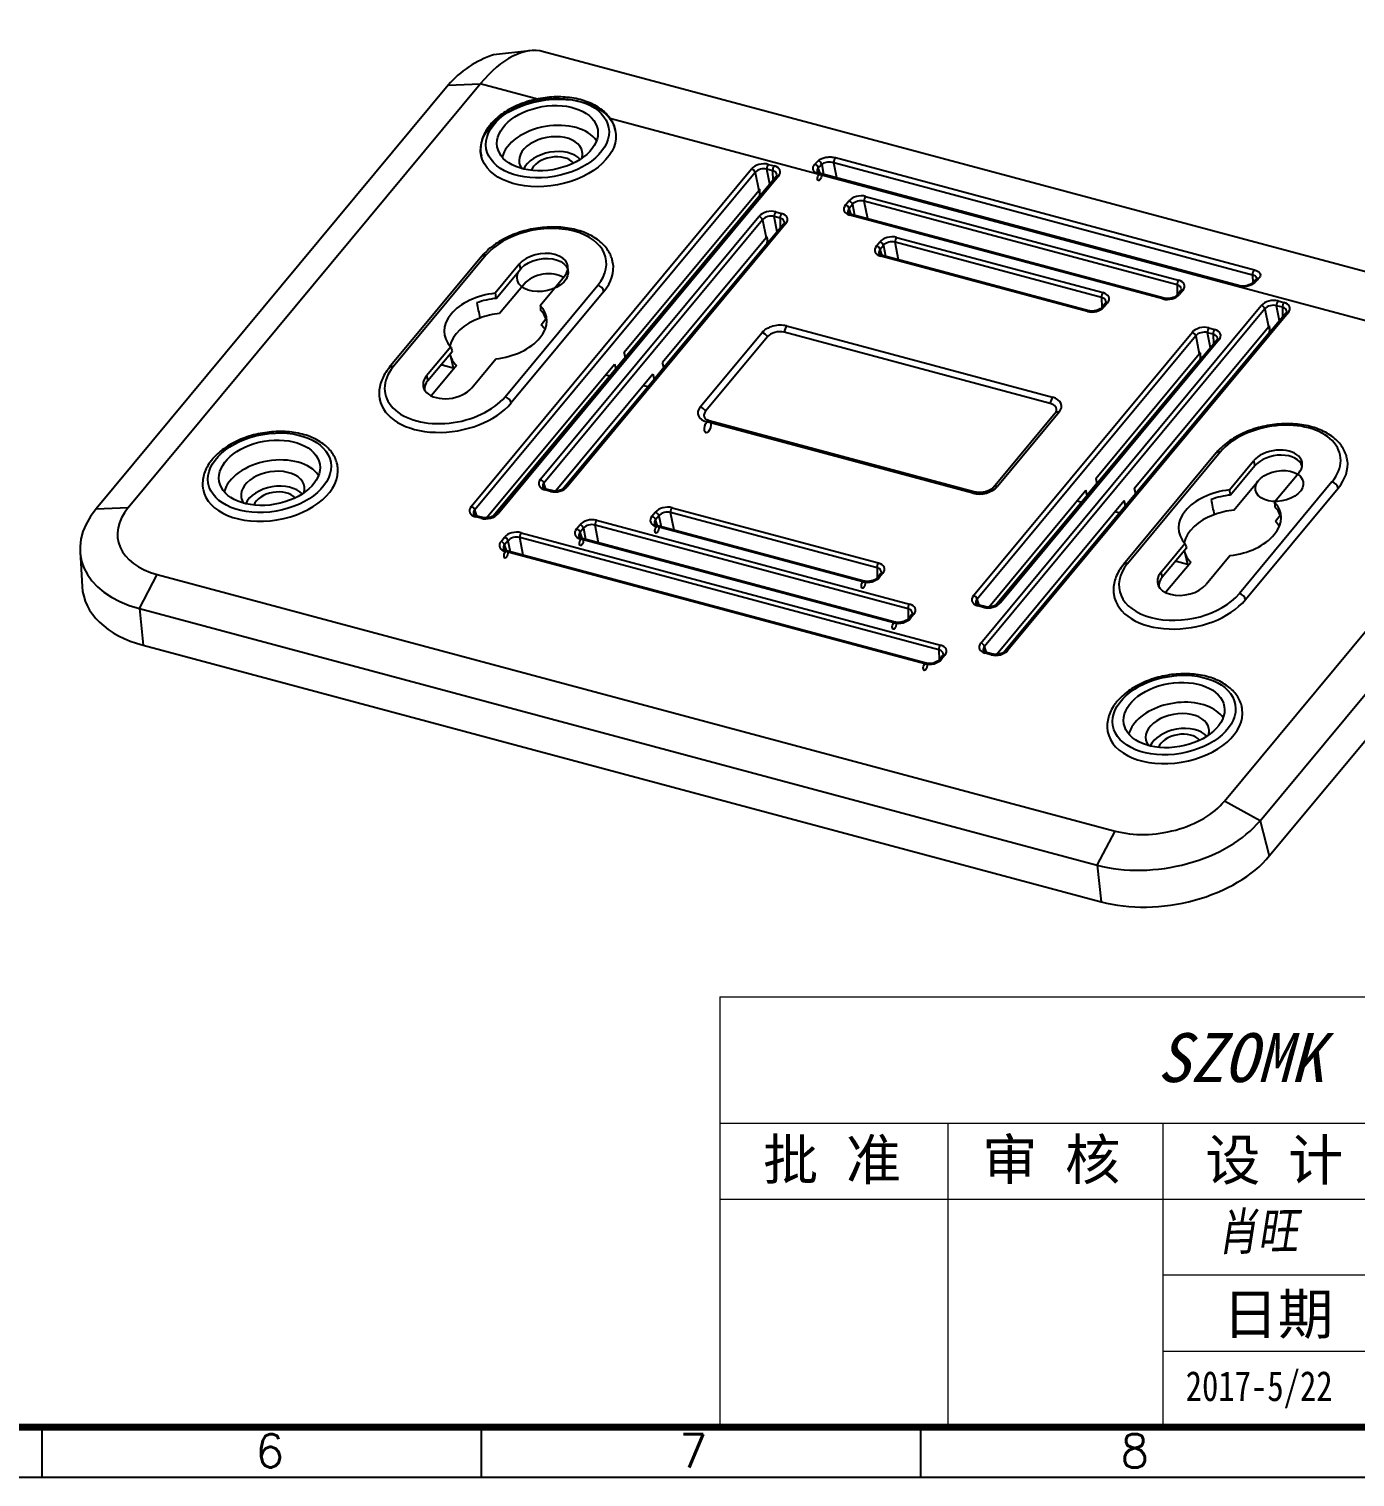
# Model space of a CAD drawing. Header units: millimetres. Extents: x 3683 to 5830, y 1279 to 1555.
# Drawn here: x 4285.3 to 4392.1, y 1278.6 to 1395.2 of the extents above; entities that cross this region are included whole.
import ezdxf

# ---------------------------------------------------------------- set-up
doc = ezdxf.new("R2010")
doc.units = ezdxf.units.MM
doc.header["$LTSCALE"] = 0.5
doc.layers.add('112', color=7, linetype='Continuous', true_color=0xffffff)
doc.layers.add('A1_KUANG', color=7, linetype='Continuous')
doc.layers.add('A4_KUANG', color=7, linetype='Continuous')
doc.layers.add('BORDER', color=4, linetype='Continuous', lineweight=20)
doc.styles.get("Standard").update_dxf_attribs({"font": 'txt', "bigfont": 'gbcbig.shx'})
doc.styles.add('仿宋', font='NSimSun.ttf')
doc.styles.add('黑体', font='SIMHEI.TTF', dxfattribs={"height": 2.5})

# ---------------------------------------------------------------- blocks, each defined once
blk = doc.blocks.new('A$C3291225B')
at = {"layer": 'A4_KUANG'}
for p, q in [((2.865, 2.865), (258, 2.865)), ((128.995, 0), (128.995, 2.865)), ((154.221, 0), (154.221, 2.865)), ((179.447, 0), (179.447, 2.865))]:
    blk.add_line(p, q, dxfattribs=at)
at = {"layer": 'A4_KUANG', "color": 8}
blk.add_lwpolyline([(258, 0), (258, 197.012), (0, 197.012), (0, 0)], close=True, dxfattribs=at)
at = {"layer": 'A4_KUANG', "const_width": 0.4}
blk.add_lwpolyline([(2.865, 2.865), (2.865, 194.147), (255.126, 194.147), (255.135, 2.865), (2.865, 2.865)], dxfattribs=at)
at = {"layer": 'A4_KUANG'}
for s, p in [('6', (141.256, 0.544)), ('7', (165.569, 0.544)), ('8', (190.914, 0.544))]:
    blk.add_text(s, height=1.91, dxfattribs=at).set_placement(p)

msp = doc.modelspace()

# ---------------------------------------------------------------- linework, layer by layer
at = {"lineweight": 0, "ltscale": 0.5}
for p, q in [((4340.969, 1317.266), (4340.969, 1282.593)), ((4359.325, 1307.068), (4359.325, 1282.593)), ((4376.662, 1307.068), (4376.662, 1282.593))]:
    msp.add_line(p, q, dxfattribs=at)
at = {"lineweight": 0}
for p, q in [((4340.969, 1317.266), (4463.349, 1317.266)), ((4340.969, 1307.068), (4463.349, 1307.068)), ((4340.969, 1300.949), (4463.349, 1300.949)), ((4394.508, 1294.831), (4376.662, 1294.831)), ((4376.662, 1288.712), (4463.349, 1288.712)), ((4463.349, 1282.593), (4340.969, 1282.593))]:
    msp.add_line(p, q, dxfattribs=at)
at = {"layer": '112', "color": 7}
for p, q in [((4325.667, 1393.473), (4322.745, 1393.144)), ((4415.052, 1369.745), (4326.75, 1393.398)), ((4319.085, 1390.706), (4290.721, 1356.561)), ((4293.307, 1356.667), (4321.671, 1390.813)), ((4319.085, 1390.706), (4321.671, 1390.813)), ((4326.272, 1389.58), (4321.671, 1390.813)), ((4399.142, 1370.061), (4332.098, 1388.02)), ((4350.289, 1384.865), (4384.024, 1375.829)), ((4320.93, 1356.76), (4343.519, 1383.954)), ((4343.812, 1383.675), (4321.222, 1356.482)), ((4343.812, 1383.675), (4344.094, 1382.226)), ((4344.992, 1382.721), (4344.756, 1383.933)), ((4345.221, 1383.808), (4344.756, 1383.933)), ((4344.869, 1384.322), (4345.334, 1384.197)), ((4345.221, 1383.808), (4345.235, 1383.013)), ((4349.052, 1383.603), (4348.9, 1384.049)), ((4382.845, 1374.546), (4349.072, 1383.593)), ((4349.175, 1384.323), (4349.33, 1383.523)), ((4383.88, 1375.409), (4350.146, 1384.445)), ((4350.38, 1383.242), (4350.146, 1384.445)), ((4345.501, 1383.333), (4322.912, 1356.14)), ((4345.692, 1383.372), (4323.103, 1356.178)), ((4382.728, 1374.487), (4348.955, 1383.533)), ((4333.272, 1369.199), (4344.094, 1382.226)), ((4344.175, 1381.806), (4333.367, 1368.795)), ((4344.022, 1382.14), (4344.197, 1382.093)), ((4351.092, 1381.054), (4351.362, 1381.379)), ((4377.799, 1374.607), (4352.599, 1381.358)), ((4352.875, 1379.938), (4352.599, 1381.358)), ((4352.711, 1381.747), (4377.911, 1374.996)), ((4326.504, 1358.929), (4344.117, 1380.132)), ((4345.591, 1378.899), (4345.355, 1380.111)), ((4345.82, 1379.986), (4345.355, 1380.111)), ((4345.467, 1380.5), (4345.932, 1380.375)), ((4351.654, 1381.1), (4351.384, 1380.775)), ((4351.548, 1380.294), (4351.384, 1380.775)), ((4376.65, 1373.478), (4351.45, 1380.228)), ((4376.767, 1373.538), (4351.567, 1380.288)), ((4351.654, 1381.1), (4351.825, 1380.219)), ((4344.41, 1379.853), (4326.797, 1358.65)), ((4346.099, 1379.511), (4328.486, 1358.308)), ((4346.291, 1379.55), (4328.677, 1358.347)), ((4344.41, 1379.853), (4344.692, 1378.404)), ((4345.82, 1379.986), (4345.833, 1379.191)), ((4344.692, 1378.404), (4336.359, 1368.372)), ((4336.462, 1367.979), (4344.774, 1377.984)), ((4353.587, 1377.749), (4353.857, 1378.074)), ((4354.149, 1377.795), (4353.879, 1377.47)), ((4354.149, 1377.795), (4354.321, 1376.914)), ((4371.721, 1373.599), (4355.094, 1378.053)), ((4355.37, 1376.633), (4355.094, 1378.053)), ((4355.206, 1378.442), (4371.834, 1373.988)), ((4321.805, 1376.932), (4314.341, 1367.947)), ((4322.124, 1376.996), (4314.66, 1368.011)), ((4354.043, 1376.99), (4353.879, 1377.47)), ((4370.572, 1372.47), (4353.945, 1376.923)), ((4370.689, 1372.529), (4354.062, 1376.983)), ((4324.803, 1376.279), (4322.859, 1373.939)), ((4322.95, 1373.53), (4324.907, 1375.885)), ((4324.803, 1376.279), (4324.907, 1375.885)), ((4383.88, 1375.409), (4383.891, 1374.791)), ((4325.217, 1374.704), (4323.223, 1372.304)), ((4323.661, 1365.599), (4331.126, 1374.585)), ((4326.503, 1372.963), (4328.447, 1375.303)), ((4377.799, 1374.607), (4377.812, 1373.812)), ((4331.62, 1374.087), (4324.156, 1365.101)), ((4371.721, 1373.599), (4371.734, 1372.803)), ((4372.001, 1373.124), (4371.731, 1372.799)), ((4372.192, 1373.163), (4371.922, 1372.838)), ((4378.079, 1374.132), (4377.809, 1373.808)), ((4378.27, 1374.171), (4378, 1373.846)), ((4385.934, 1373.322), (4386.399, 1373.198)), ((4361.994, 1345.761), (4384.584, 1372.954)), ((4384.876, 1372.675), (4362.287, 1345.482)), ((4386.566, 1372.334), (4363.976, 1345.14)), ((4386.757, 1372.372), (4364.168, 1345.178)), ((4384.876, 1372.675), (4385.158, 1371.226)), ((4386.057, 1371.721), (4385.821, 1372.933)), ((4386.286, 1372.808), (4385.821, 1372.933)), ((4386.286, 1372.808), (4386.299, 1372.013)), ((4326.566, 1371.408), (4326.96, 1371.882)), ((4339.389, 1364.776), (4344.365, 1370.767)), ((4367.585, 1365.06), (4346.152, 1370.801)), ((4346.341, 1371.305), (4367.773, 1365.564)), ((4361.396, 1349.582), (4379.009, 1370.786)), ((4374.337, 1358.199), (4385.158, 1371.226)), ((4374.44, 1357.805), (4385.24, 1370.806)), ((4380.483, 1369.553), (4380.247, 1370.764)), ((4380.712, 1370.64), (4380.247, 1370.764)), ((4380.359, 1371.154), (4380.824, 1371.029)), ((4385.087, 1371.14), (4385.26, 1371.094)), ((4319.283, 1369.633), (4317.339, 1367.293)), ((4344.798, 1370.431), (4339.821, 1364.441)), ((4379.302, 1370.507), (4361.689, 1349.304)), ((4380.991, 1370.165), (4363.378, 1348.962)), ((4381.183, 1370.203), (4363.569, 1349)), ((4379.302, 1370.507), (4379.584, 1369.058)), ((4380.712, 1370.64), (4380.725, 1369.844)), ((4317.442, 1366.899), (4319.399, 1369.254)), ((4319.236, 1368.981), (4319.511, 1367.846)), ((4320.982, 1366.317), (4322.926, 1368.657)), ((4333.367, 1368.795), (4332.588, 1367.857)), ((4333.367, 1368.795), (4333.272, 1369.199)), ((4371.251, 1359.026), (4379.584, 1369.058)), ((4371.345, 1358.622), (4379.666, 1368.638)), ((4317.339, 1367.293), (4317.442, 1366.899)), ((4319.747, 1368.119), (4317.753, 1365.719)), ((4318.567, 1368.254), (4318.589, 1368.174)), ((4318.589, 1368.174), (4319.49, 1367.932)), ((4322.176, 1355.841), (4332.476, 1368.24)), ((4332.588, 1367.857), (4322.744, 1356.007)), ((4335.562, 1367.414), (4327.75, 1358.009)), ((4331.756, 1367.374), (4332.108, 1367.28)), ((4332.476, 1368.24), (4332.588, 1367.857)), ((4335.562, 1367.414), (4335.666, 1367.02)), ((4335.666, 1367.02), (4336.462, 1367.979)), ((4336.462, 1367.979), (4336.359, 1368.372)), ((4328.319, 1358.176), (4335.666, 1367.02)), ((4334.817, 1366.516), (4335.169, 1366.422)), ((4381.608, 1333.014), (4409.973, 1367.16)), ((4384.482, 1331.445), (4412.847, 1365.591)), ((4367.979, 1364.292), (4363.003, 1358.301)), ((4368.298, 1364.356), (4363.322, 1358.366)), ((4361.346, 1357.827), (4339.913, 1363.568)), ((4361.541, 1357.926), (4340.109, 1363.667)), ((4385.229, 1328.605), (4413.594, 1362.751)), ((4380.959, 1361.087), (4373.495, 1352.101)), ((4373.813, 1352.165), (4381.278, 1361.151)), ((4382.013, 1358.093), (4383.957, 1360.433)), ((4383.957, 1360.433), (4384.06, 1360.04)), ((4384.06, 1360.04), (4382.104, 1357.685)), ((4387.6, 1359.457), (4385.656, 1357.117)), ((4326.96, 1358.169), (4326.797, 1358.65)), ((4327.328, 1357.979), (4326.863, 1358.103)), ((4327.445, 1358.038), (4326.98, 1358.163)), ((4362.642, 1348.663), (4370.454, 1358.067)), ((4370.567, 1357.684), (4370.454, 1358.067)), ((4371.345, 1358.622), (4370.567, 1357.684)), ((4371.251, 1359.026), (4371.345, 1358.622)), ((4374.337, 1358.199), (4374.44, 1357.805)), ((4382.376, 1356.458), (4384.371, 1358.859)), ((4390.279, 1358.74), (4382.815, 1349.754)), ((4383.31, 1349.256), (4390.774, 1358.241)), ((4363.211, 1348.829), (4370.567, 1357.684)), ((4363.24, 1344.841), (4373.541, 1357.241)), ((4363.809, 1345.007), (4373.644, 1356.847)), ((4370.087, 1357.107), (4369.735, 1357.201)), ((4373.644, 1356.847), (4373.541, 1357.241)), ((4373.644, 1356.847), (4374.44, 1357.805)), ((4290.721, 1356.561), (4293.307, 1356.667)), ((4321.386, 1356.001), (4321.222, 1356.482)), ((4321.753, 1355.81), (4321.288, 1355.935)), ((4321.87, 1355.87), (4321.405, 1355.994)), ((4331.037, 1355.654), (4356.237, 1348.904)), ((4335.495, 1355.97), (4335.765, 1356.295)), ((4336.057, 1356.016), (4335.787, 1355.691)), ((4335.951, 1355.21), (4335.787, 1355.691)), ((4336.057, 1356.016), (4336.229, 1355.135)), ((4353.629, 1351.82), (4337.002, 1356.274)), ((4337.278, 1354.853), (4337.002, 1356.274)), ((4337.115, 1356.663), (4353.742, 1352.209)), ((4373.147, 1356.248), (4372.795, 1356.343)), ((4386.114, 1356.037), (4385.72, 1355.563)), ((4324.959, 1354.646), (4358.732, 1345.599)), ((4329.417, 1354.961), (4329.687, 1355.286)), ((4329.979, 1355.008), (4329.709, 1354.683)), ((4329.873, 1354.202), (4329.709, 1354.683)), ((4329.979, 1355.008), (4330.151, 1354.126)), ((4356.124, 1348.515), (4330.924, 1355.265)), ((4331.2, 1353.845), (4330.924, 1355.265)), ((4352.48, 1350.69), (4335.853, 1355.144)), ((4352.598, 1350.75), (4335.97, 1355.204)), ((4323.339, 1353.953), (4323.609, 1354.278)), ((4323.901, 1353.999), (4323.631, 1353.674)), ((4323.795, 1353.194), (4323.631, 1353.674)), ((4323.901, 1353.999), (4324.073, 1353.118)), ((4358.619, 1345.21), (4324.846, 1354.257)), ((4325.123, 1352.837), (4324.846, 1354.257)), ((4354.975, 1347.386), (4329.775, 1354.136)), ((4355.093, 1347.445), (4329.892, 1354.195)), ((4376.492, 1351.448), (4378.436, 1353.788)), ((4378.552, 1353.409), (4376.596, 1351.054)), ((4289.43, 1353.122), (4289.594, 1350.315)), ((4357.47, 1344.081), (4323.697, 1353.127)), ((4357.588, 1344.14), (4323.815, 1353.187)), ((4376.906, 1349.873), (4378.901, 1352.274)), ((4377.743, 1352.329), (4377.721, 1352.408)), ((4378.644, 1352.087), (4377.743, 1352.329)), ((4378.39, 1353.136), (4378.665, 1352.001)), ((4382.08, 1352.812), (4380.136, 1350.472)), ((4294.204, 1348.536), (4295.645, 1351.281)), ((4295.645, 1351.281), (4372.801, 1330.613)), ((4353.629, 1351.82), (4353.642, 1351.024)), ((4353.909, 1351.345), (4353.639, 1351.02)), ((4354.1, 1351.383), (4353.83, 1351.058)), ((4376.492, 1351.448), (4376.596, 1351.054)), ((4361.852, 1348.823), (4361.689, 1349.304)), ((4362.22, 1348.632), (4361.755, 1348.757)), ((4362.337, 1348.692), (4361.872, 1348.817)), ((4294.204, 1348.536), (4294.523, 1345.579)), ((4294.204, 1348.536), (4371.361, 1327.868)), ((4356.124, 1348.515), (4356.138, 1347.719)), ((4356.404, 1348.04), (4356.134, 1347.715)), ((4356.595, 1348.079), (4356.325, 1347.754)), ((4294.523, 1345.579), (4371.68, 1324.911)), ((4358.619, 1345.21), (4358.633, 1344.415)), ((4362.451, 1345.001), (4362.287, 1345.482)), ((4358.899, 1344.735), (4358.629, 1344.41)), ((4359.09, 1344.774), (4358.82, 1344.449)), ((4362.818, 1344.81), (4362.353, 1344.935)), ((4362.935, 1344.87), (4362.47, 1344.995)), ((4384.482, 1331.445), (4381.608, 1333.014)), ((4384.482, 1331.445), (4385.229, 1328.605)), ((4371.361, 1327.868), (4372.801, 1330.613)), ((4371.361, 1327.868), (4371.68, 1324.911))]:
    msp.add_line(p, q, dxfattribs=at)
msp.add_arc((4325.221, 1385.459), 8.073, 107.85631, 139.46201, dxfattribs=at)
for centre, major_axis, ratio, start_param, end_param in [((4323.387, 1380.841), (-3.364, -12.557), 0.4607664, 3.1416164, 3.9274072), ((4327.147, 1386.05), (-5.42, -0.932), 0.6278337, 0.0313338, 6.3145191), ((4327.345, 1384.9), (3.942, 0.678), 0.6278337, 0.2704796, 2.8711293), ((4327.345, 1384.9), (2.541, 0.437), 0.6278337, 0, 3.4640069), ((4327.543, 1383.749), (2.464, 0.424), 0.6278337, 0.3890746, 2.7525343), ((4327.543, 1383.749), (-1.807, -0.311), 0.6278337, 3.4837398, 5.9410546), ((4327.345, 1384.9), (2.541, 0.437), 0.6278337, 5.9607873, 6.2831853), ((4350.298, 1384.604), (0.078, 0.29), 0.4607664, 0.5835392, 2.2693444), ((4344.376, 1383.719), (-0.986, -0.167), 0.6323973, 4.085328, 5.6485281), ((4343.559, 1383.724), (-0.231, 0.192), 0.6273111, 3.8619755, 5.3455054), ((4344.416, 1383.489), (-0.692, -0.107), 0.6766567, 4.095962, 5.6591621), ((4344.909, 1384.092), (-0.078, -0.29), 0.4607664, 3.9274072, 5.4109371), ((4345.374, 1383.967), (-0.078, -0.29), 0.4607664, 3.9274072, 5.4109371), ((4344.868, 1383.368), (-0.69, -0.169), 0.623653, 3.0460611, 4.0295089), ((4344.828, 1383.598), (-0.992, -0.173), 0.6232957, 2.5093015, 4.0725016), ((4350.749, 1373.511), (-2.448, -12.793), 0.5124267, 3.7662271, 3.8082005), ((4348.647, 1384.097), (0.216, -0.208), 0.6732633, 0.7681328, 2.251956), ((4348.994, 1383.303), (0.078, 0.29), 0.4607664, 1.344785606605114e-05, 6.283198755035652), ((4351.002, 1373.462), (-2.368, -12.504), 0.5135904, 3.7651954, 3.8071688), ((4348.922, 1384.372), (0.207, -0.217), 0.6950635, 0.7959961, 2.2801965), ((4345.732, 1383.142), (-0.231, 0.192), 0.6273111, 5.3455054, 6.283164), ((4344.693, 1382.061), (-0.69, -0.117), 0.6323973, 5.424622, 5.6485281), ((4341.502, 1398.458), (2.666, -16.658), 0.0244151, 0.0213645, 0.2452706), ((4344.775, 1381.642), (-0.69, -0.117), 0.6323973, 5.252013, 5.6485281), ((4352.218, 1381.144), (-0.986, -0.167), 0.6323973, 4.085328, 5.6485281), ((4351.401, 1381.149), (0.231, -0.192), 0.6273111, 0.7203829, 2.2039127), ((4352.258, 1380.913), (-0.692, -0.107), 0.6766567, 4.095962, 5.6591621), ((4352.751, 1381.517), (-0.078, -0.29), 0.4607664, 3.9274072, 5.4109371), ((4344.974, 1379.897), (-0.986, -0.167), 0.6323973, 4.085328, 5.6485281), ((4344.157, 1379.902), (-0.231, 0.192), 0.6273111, 3.8619755, 5.3455054), ((4345.014, 1379.667), (-0.692, -0.107), 0.6766567, 4.095962, 5.6591621), ((4345.507, 1380.27), (-0.078, -0.29), 0.4607664, 3.9274072, 5.4109371), ((4345.972, 1380.145), (-0.078, -0.29), 0.4607664, 3.9274072, 5.4109371), ((4345.426, 1379.776), (-0.992, -0.173), 0.6232957, 2.5093015, 4.0725016), ((4351.956, 1380.828), (-0.992, -0.173), 0.6232957, 5.6508942, 7.2140943), ((4351.131, 1380.824), (0.231, -0.192), 0.6273111, 0.7203829, 2.2039127), ((4351.996, 1380.598), (-0.706, -0.078), 0.612078, 5.6879723, 6.4329116), ((4351.49, 1379.998), (-0.078, -0.29), 0.4607664, 3.1415998, 3.9274072), ((4326.625, 1375.791), (-5.174, -0.89), 0.6278337, 2.508079, 5.6496716), ((4345.466, 1379.546), (-0.69, -0.169), 0.623653, 3.0460611, 4.0295089), ((4346.33, 1379.32), (-0.231, 0.192), 0.6273111, 5.3455054, 6.283164), ((4345.292, 1378.239), (-0.69, -0.117), 0.6323973, 5.424622, 5.6485281), ((4342.1, 1394.637), (2.666, -16.658), 0.0244151, 0.0213645, 0.2452706), ((4345.373, 1377.82), (-0.69, -0.117), 0.6323973, 5.252013, 5.6485281), ((4354.451, 1377.523), (-0.992, -0.173), 0.6232957, 5.6508942, 7.2140943), ((4353.626, 1377.519), (0.231, -0.192), 0.6273111, 0.7203829, 2.2039127), ((4354.713, 1377.839), (-0.986, -0.167), 0.6323973, 4.085328, 5.6485281), ((4353.896, 1377.844), (0.231, -0.192), 0.6273111, 0.7203829, 2.2039127), ((4354.753, 1377.609), (-0.692, -0.107), 0.6766567, 4.095962, 5.6591621), ((4355.246, 1378.212), (-0.078, -0.29), 0.4607664, 3.9274072, 5.4109371), ((4322.19, 1376.613), (-0.385, 0.319), 0.6273111, 5.3455054, 6.2831714), ((4326.691, 1375.407), (2.051, 0.353), 0.6278337, 0.0777132, 6.3608985), ((4326.625, 1375.791), (-2.094, -0.36), 0.6278337, 2.508079, 5.6496716), ((4354.491, 1377.293), (-0.706, -0.078), 0.612078, 5.6879723, 6.4329116), ((4353.985, 1376.693), (-0.078, -0.29), 0.4607664, 3.1415998, 3.9274072), ((4326.889, 1374.256), (-1.922, -0.331), 0.6278337, 3.7351656, 5.6496716), ((4326.691, 1375.407), (5.667, 0.975), 0.6278337, 5.6496716, 6.288053), ((4384.032, 1375.568), (0.078, 0.29), 0.4607664, 0.5835392, 2.2693444), ((4331.192, 1374.201), (-0.385, 0.319), 0.6273111, 3.774709, 5.3455054), ((4377.951, 1374.766), (-0.078, -0.29), 0.4607664, 3.9274072, 5.4109371), ((4377.445, 1374.167), (-0.69, -0.169), 0.623653, 3.0460611, 4.0295089), ((4377.405, 1374.397), (-0.992, -0.173), 0.6232957, 2.5093015, 4.0725016), ((4382.768, 1374.256), (0.078, 0.29), 0.4607664, 6.2767676, 7.0659101), ((4384.122, 1374.595), (0.219, -0.205), 0.67986, 2.2416948, 3.1514198), ((4384.325, 1364.517), (-4.169, -12.337), 0.4057086, 3.8295693, 3.8715426), ((4384.389, 1374.871), (0.212, -0.212), 0.7050257, 2.2640012, 3.1410707), ((4322.893, 1371.298), (-4.115, -0.708), 0.6278337, 4.612874, 6.6864693), ((4322.959, 1370.914), (-4.071, -0.7), 0.6278337, 4.6068445, 4.9997221), ((4371.873, 1373.758), (-0.078, -0.29), 0.4607664, 3.9274072, 5.4109371), ((4371.367, 1373.158), (-0.69, -0.169), 0.623653, 3.0460611, 4.0295089), ((4371.327, 1373.389), (-0.992, -0.173), 0.6232957, 2.5093015, 4.0725016), ((4372.231, 1372.932), (0.231, -0.192), 0.6273111, 2.2039127, 3.1415713), ((4377.143, 1374.081), (-0.986, -0.167), 0.6323973, 0.9437353, 2.5069354), ((4376.69, 1373.248), (-0.078, -0.29), 0.4607664, 3.1405074, 3.9274072), ((4378.039, 1373.616), (0.231, -0.192), 0.6273111, 2.2039127, 3.1236763), ((4378.309, 1373.941), (0.231, -0.192), 0.6273111, 2.2039127, 3.1415713), ((4385.441, 1372.719), (-0.986, -0.167), 0.6323973, 4.085328, 5.6485281), ((4385.973, 1373.092), (-0.078, -0.29), 0.4607664, 3.9274072, 5.4109371), ((4386.438, 1372.967), (-0.078, -0.29), 0.4607664, 3.9274072, 5.4109371), ((4385.893, 1372.598), (-0.992, -0.173), 0.6232957, 2.5093015, 4.0725016), ((4323.157, 1369.764), (3.942, 0.678), 0.6278337, 1.8578771, 2.9014714), ((4323.157, 1369.764), (3.942, 0.678), 0.6278337, 1.4465068, 1.8578771), ((4322.893, 1371.298), (-4.115, -0.708), 0.6278337, 1.4712813, 3.5448766), ((4322.959, 1370.914), (-4.071, -0.7), 0.6278337, 3.1580285, 3.5509061), ((4371.065, 1373.073), (-0.986, -0.167), 0.6323973, 0.9437353, 2.5069354), ((4370.612, 1372.239), (-0.078, -0.29), 0.4607664, 3.1405074, 3.9274072), ((4371.961, 1372.607), (0.231, -0.192), 0.6273111, 2.2039127, 3.1236763), ((4384.623, 1372.724), (-0.231, 0.192), 0.6273111, 3.8619755, 5.3455054), ((4385.48, 1372.489), (-0.692, -0.107), 0.6766567, 4.095962, 5.6591621), ((4385.932, 1372.368), (-0.69, -0.169), 0.623653, 3.0460611, 4.0295089), ((4386.796, 1372.142), (-0.231, 0.192), 0.6273111, 5.3455054, 6.283164), ((4323.157, 1369.764), (3.942, 0.678), 0.6278337, 0.2401202, 0.4280585), ((4345.615, 1370.432), (1.437, 0.247), 0.6278337, 0.9372826, 2.508079), ((4344.431, 1370.383), (0.385, -0.319), 0.6273111, 1.0446332, 2.2039127), ((4345.655, 1370.202), (-0.986, -0.17), 0.6278337, 4.0788753, 5.6496716), ((4346.407, 1370.922), (-0.129, -0.483), 0.4607664, 3.9274072, 5.0866867), ((4379.866, 1370.55), (-0.986, -0.167), 0.6323973, 4.085328, 5.6485281), ((4379.049, 1370.555), (-0.231, 0.192), 0.6273111, 3.8619755, 5.3455054), ((4379.906, 1370.32), (-0.692, -0.107), 0.6766567, 4.095962, 5.6591621), ((4380.399, 1370.923), (-0.078, -0.29), 0.4607664, 3.9274072, 5.4109371), ((4380.864, 1370.799), (-0.078, -0.29), 0.4607664, 3.9274072, 5.4109371), ((4380.318, 1370.429), (-0.992, -0.173), 0.6232957, 2.5093015, 4.0725016), ((4385.758, 1371.062), (-0.69, -0.117), 0.6323973, 5.424622, 5.6485281), ((4382.566, 1387.459), (2.666, -16.658), 0.0244151, 0.0213645, 0.2452706), ((4385.84, 1370.642), (-0.69, -0.117), 0.6323973, 5.252013, 5.6485281), ((4380.358, 1370.199), (-0.69, -0.169), 0.623653, 3.0460611, 4.0295089), ((4381.222, 1369.973), (-0.231, 0.192), 0.6273111, 5.3455054, 6.283164), ((4323.157, 1369.764), (3.942, 0.678), 0.6278337, 3.1582808, 3.5696511), ((4380.184, 1368.893), (-0.69, -0.117), 0.6323973, 5.424622, 5.6485281), ((4376.992, 1385.29), (2.666, -16.658), 0.0244151, 0.0213645, 0.2452706), ((4380.265, 1368.473), (-0.69, -0.117), 0.6323973, 5.252013, 5.6485281), ((4319.161, 1366.805), (-5.174, -0.89), 0.6278337, 5.6496716, 8.7912643), ((4314.726, 1367.627), (-0.385, 0.319), 0.6273111, 5.3455054, 6.2829769), ((4319.161, 1366.805), (-2.094, -0.36), 0.6278337, 5.6496716, 8.7912643), ((4319.227, 1366.421), (2.051, 0.353), 0.6278337, 2.508079, 3.0639445), ((4319.227, 1366.421), (5.667, 0.975), 0.6278337, 3.1464604, 5.6496716), ((4319.424, 1365.271), (-1.922, -0.331), 0.6278337, 5.6496716, 5.6863888), ((4323.727, 1365.216), (-0.385, 0.319), 0.6273111, 3.774709, 5.3455054), ((4367.839, 1365.181), (0.129, 0.483), 0.4607664, 0.7858146, 1.9450941), ((4367.087, 1364.461), (-0.986, -0.17), 0.6278337, 2.7879262, 4.0788753), ((4367.048, 1364.691), (1.437, 0.247), 0.6278337, 5.6496716, 7.2204679), ((4340.639, 1364.441), (1.437, 0.247), 0.6278337, 2.508079, 4.0788753), ((4339.455, 1364.393), (0.385, -0.319), 0.6273111, 1.0446332, 2.2039127), ((4340.679, 1364.211), (-0.986, -0.17), 0.6278337, 5.6496716, 6.6476177), ((4368.364, 1363.972), (0.385, -0.319), 0.6273111, 2.2039127, 3.1415883), ((4385.778, 1359.945), (5.174, 0.89), 0.6278337, 5.6496716, 8.7912643), ((4339.979, 1363.184), (0.129, 0.483), 0.4607664, 0.0000057, 6.283191), ((4385.778, 1359.945), (2.094, 0.36), 0.6278337, 5.6496716, 8.7912643), ((4304.953, 1357.943), (-3.942, -0.678), 0.6278337, 3.411974, 6.0128202), ((4381.344, 1360.768), (0.385, -0.319), 0.6273111, 2.2039127, 3.1415788), ((4385.844, 1359.562), (-2.051, -0.353), 0.6278337, 3.2193058, 5.6496716), ((4385.844, 1359.562), (-5.667, -0.975), 0.6278337, 2.508079, 3.1251565), ((4304.755, 1359.093), (-5.42, -0.932), 0.6278337, 0, 3.1234385), ((4304.953, 1357.943), (-2.541, -0.437), 0.6278337, 2.8190968, 6.2831853), ((4386.042, 1358.411), (1.922, 0.331), 0.6278337, 0.593573, 6.8767583), ((4304.755, 1359.093), (-5.42, -0.932), 0.6278337, 6.2687616, 6.2831853), ((4305.15, 1356.792), (-2.464, -0.424), 0.6278337, 3.5305694, 5.8942251), ((4305.15, 1356.792), (1.755, 0.302), 0.6278337, 0.3397909, 2.8018181), ((4327.369, 1358.703), (-0.992, -0.173), 0.6232957, 5.6508942, 7.2140943), ((4326.544, 1358.699), (-0.231, 0.192), 0.6273111, 3.8619755, 5.3455054), ((4327.408, 1358.473), (-0.706, -0.078), 0.612078, 5.6879723, 6.4329116), ((4326.902, 1357.873), (-0.078, -0.29), 0.4607664, 3.1415998, 3.9274072), ((4327.821, 1358.582), (-0.986, -0.167), 0.6323973, 0.9437353, 2.5069354), ((4327.367, 1357.749), (-0.078, -0.29), 0.4607664, 3.1405074, 3.9274072), ((4328.717, 1358.117), (-0.231, 0.192), 0.6273111, 5.3455054, 6.2667086), ((4362.071, 1358.7), (1.437, 0.247), 0.6278337, 4.0788753, 5.6496716), ((4361.412, 1357.443), (-0.129, -0.483), 0.4607664, 3.1408909, 3.9274072), ((4363.388, 1357.982), (0.385, -0.319), 0.6273111, 2.2039127, 3.1265918), ((4382.046, 1355.453), (4.115, 0.708), 0.6278337, 1.4712813, 3.5448766), ((4390.345, 1358.356), (0.385, -0.319), 0.6273111, 0.6331164, 2.2039127), ((4304.953, 1357.943), (-2.541, -0.437), 0.6278337, 0, 0.3225124), ((4321.794, 1356.534), (-0.992, -0.173), 0.6232957, 5.6508942, 7.2140943), ((4320.969, 1356.53), (-0.231, 0.192), 0.6273111, 3.8619755, 5.3455054), ((4336.622, 1356.06), (-0.986, -0.167), 0.6323973, 4.085328, 5.6485281), ((4382.112, 1355.069), (4.071, 0.7), 0.6278337, 1.4652518, 1.8581295), ((4382.046, 1355.453), (4.115, 0.708), 0.6278337, 4.612874, 6.6864693), ((4299.023, 1354.337), (-9.544, -1.642), 0.6278337, 5.6496716, 7.2204679), ((4298.879, 1355.174), (6.406, 1.102), 0.6278337, 2.508079, 4.0788753), ((4321.834, 1356.304), (-0.706, -0.078), 0.612078, 5.6879723, 6.4329116), ((4321.328, 1355.705), (-0.078, -0.29), 0.4607664, 3.1415998, 3.9274072), ((4322.246, 1356.413), (-0.986, -0.167), 0.6323973, 0.9437353, 2.5069354), ((4321.793, 1355.58), (-0.078, -0.29), 0.4607664, 3.1405074, 3.9274072), ((4323.143, 1355.948), (-0.231, 0.192), 0.6273111, 5.3455054, 6.2667086), ((4330.544, 1355.051), (-0.986, -0.167), 0.6323973, 4.085328, 5.6485281), ((4331.076, 1355.424), (0.078, 0.29), 0.4607664, 0.7858146, 2.2693444), ((4336.359, 1355.744), (-0.992, -0.173), 0.6232957, 5.6508942, 7.2140943), ((4335.534, 1355.74), (-0.231, 0.192), 0.6273111, 3.8619755, 5.3455054), ((4336.399, 1355.514), (-0.706, -0.078), 0.612078, 5.6879723, 6.4329116), ((4335.804, 1356.065), (-0.231, 0.192), 0.6273111, 3.8619755, 5.3455054), ((4336.661, 1355.829), (-0.692, -0.107), 0.6766567, 4.095962, 5.6591621), ((4337.154, 1356.433), (0.078, 0.29), 0.4607664, 0.7858146, 2.2693444), ((4382.31, 1353.918), (-3.942, -0.678), 0.6278337, 4.9994698, 6.0430641), ((4382.31, 1353.918), (-3.942, -0.678), 0.6278337, 4.5880995, 4.9994698), ((4382.112, 1355.069), (4.071, 0.7), 0.6278337, 0.0164358, 0.4093134), ((4324.466, 1354.043), (-0.986, -0.167), 0.6323973, 4.085328, 5.6485281), ((4324.998, 1354.416), (0.078, 0.29), 0.4607664, 0.7858146, 2.2693444), ((4330.281, 1354.735), (-0.992, -0.173), 0.6232957, 5.6508942, 7.2140943), ((4329.457, 1354.731), (-0.231, 0.192), 0.6273111, 3.8619755, 5.3455054), ((4330.321, 1354.505), (-0.706, -0.078), 0.612078, 5.6879723, 6.4329116), ((4329.726, 1355.056), (-0.231, 0.192), 0.6273111, 3.8619755, 5.3455054), ((4330.583, 1354.821), (-0.692, -0.107), 0.6766567, 4.095962, 5.6591621), ((4335.893, 1354.914), (0.078, 0.29), 0.4607664, 0.0000072, 6.2831925), ((4382.31, 1353.918), (-3.942, -0.678), 0.6278337, 3.3817129, 3.5696511), ((4324.203, 1353.727), (-0.992, -0.173), 0.6232957, 5.6508942, 7.2140943), ((4323.379, 1353.723), (-0.231, 0.192), 0.6273111, 3.8619755, 5.3455054), ((4324.243, 1353.497), (-0.706, -0.078), 0.612078, 5.6879723, 6.4329116), ((4323.649, 1354.048), (-0.231, 0.192), 0.6273111, 3.8619755, 5.3455054), ((4324.505, 1353.813), (-0.692, -0.107), 0.6766567, 4.095962, 5.6591621), ((4329.815, 1353.906), (0.078, 0.29), 0.4607664, 0.0000072, 6.2831925), ((4323.737, 1352.897), (0.078, 0.29), 0.4607664, 0.0000072, 6.2831925), ((4353.781, 1351.979), (0.078, 0.29), 0.4607664, 0.7858146, 2.2693444), ((4353.236, 1351.609), (-0.992, -0.173), 0.6232957, 2.5093015, 4.0725016), ((4378.314, 1350.96), (5.174, 0.89), 0.6278337, 2.508079, 5.6496716), ((4373.879, 1351.782), (0.385, -0.319), 0.6273111, 2.2039127, 3.1412121), ((4382.31, 1353.918), (-3.942, -0.678), 0.6278337, 0.0166882, 0.4280585), ((4352.973, 1351.293), (-0.986, -0.167), 0.6323973, 0.9437353, 2.5069354), ((4353.275, 1351.379), (-0.69, -0.169), 0.623653, 3.0460611, 4.0295089), ((4353.87, 1350.828), (-0.231, 0.192), 0.6273111, 5.3455054, 6.2667086), ((4354.14, 1351.153), (-0.231, 0.192), 0.6273111, 5.3455054, 6.283164), ((4378.314, 1350.96), (2.094, 0.36), 0.6278337, 2.508079, 5.6496716), ((4378.38, 1350.576), (-2.051, -0.353), 0.6278337, 5.6496716, 6.2055372), ((4299.499, 1351.569), (9.855, 1.695), 0.6278337, 3.0709639, 4.0788753), ((4352.52, 1350.46), (0.078, 0.29), 0.4607664, 0.008557745458057653, 6.291743052637644), ((4378.578, 1349.426), (1.922, 0.331), 0.6278337, 2.508079, 2.5447962), ((4382.881, 1349.371), (0.385, -0.319), 0.6273111, 0.6331164, 2.2039127), ((4356.276, 1348.674), (0.078, 0.29), 0.4607664, 0.7858146, 2.2693444), ((4355.731, 1348.304), (-0.992, -0.173), 0.6232957, 2.5093015, 4.0725016), ((4362.261, 1349.356), (-0.992, -0.173), 0.6232957, 5.6508942, 7.2140943), ((4361.436, 1349.352), (-0.231, 0.192), 0.6273111, 3.8619755, 5.3455054), ((4362.3, 1349.126), (-0.706, -0.078), 0.612078, 5.6879723, 6.4329116), ((4361.794, 1348.527), (-0.078, -0.29), 0.4607664, 3.1415998, 3.9274072), ((4362.713, 1349.235), (-0.986, -0.167), 0.6323973, 0.9437353, 2.5069354), ((4362.259, 1348.402), (-0.078, -0.29), 0.4607664, 3.1405074, 3.9274072), ((4363.609, 1348.77), (-0.231, 0.192), 0.6273111, 5.3455054, 6.2667086), ((4378.38, 1350.576), (-5.667, -0.975), 0.6278337, 6.2667492, 8.7912643), ((4355.015, 1347.155), (0.078, 0.29), 0.4607664, 0.008557745458031008, 6.291743052637617), ((4355.468, 1347.989), (-0.986, -0.167), 0.6323973, 0.9437353, 2.5069354), ((4355.77, 1348.074), (-0.69, -0.169), 0.623653, 3.0460611, 4.0295089), ((4356.365, 1347.523), (-0.231, 0.192), 0.6273111, 5.3455054, 6.2667086), ((4356.635, 1347.848), (-0.231, 0.192), 0.6273111, 5.3455054, 6.283164), ((4358.771, 1345.369), (0.078, 0.29), 0.4607664, 0.7858146, 2.2693444), ((4358.265, 1344.77), (-0.69, -0.169), 0.623653, 3.0460611, 4.0295089), ((4358.226, 1345), (-0.992, -0.173), 0.6232957, 2.5093015, 4.0725016), ((4362.859, 1345.535), (-0.992, -0.173), 0.6232957, 5.6508942, 7.2140943), ((4362.034, 1345.53), (-0.231, 0.192), 0.6273111, 3.8619755, 5.3455054), ((4362.898, 1345.304), (-0.706, -0.078), 0.612078, 5.6879723, 6.4329116), ((4363.311, 1345.414), (-0.986, -0.167), 0.6323973, 0.9437353, 2.5069354), ((4364.207, 1344.948), (-0.231, 0.192), 0.6273111, 5.3455054, 6.2667086), ((4357.51, 1343.851), (0.078, 0.29), 0.4607664, 0.008557745458048771, 6.291743052637635), ((4357.963, 1344.684), (-0.986, -0.167), 0.6323973, 0.9437353, 2.5069354), ((4358.86, 1344.219), (-0.231, 0.192), 0.6273111, 5.3455054, 6.2667086), ((4359.13, 1344.544), (-0.231, 0.192), 0.6273111, 5.3455054, 6.283164), ((4362.392, 1344.705), (-0.078, -0.29), 0.4607664, 3.1415998, 3.9274072), ((4362.857, 1344.58), (-0.078, -0.29), 0.4607664, 3.1405074, 3.9274072), ((4377.625, 1339.574), (-5.42, -0.932), 0.6278337, 0, 3.1234385), ((4377.823, 1338.423), (3.942, 0.678), 0.6278337, 0.2704796, 2.5080791), ((4377.823, 1338.423), (3.942, 0.678), 0.6278337, 2.5080791, 2.8711296), ((4377.823, 1338.423), (2.541, 0.437), 0.6278337, 0, 3.4640069), ((4377.625, 1339.574), (-5.42, -0.932), 0.6278337, 6.2687616, 6.2831853), ((4378.021, 1337.272), (-2.464, -0.424), 0.6278337, 3.5305694, 5.8942251), ((4378.021, 1337.272), (-1.755, -0.302), 0.6278337, 3.4812856, 5.9435086), ((4377.823, 1338.423), (2.541, 0.437), 0.6278337, 5.9607873, 6.2831853), ((4376.036, 1334.507), (-6.406, -1.102), 0.6278337, 0.9372826, 2.508079), ((4376.18, 1333.669), (-9.544, -1.642), 0.6278337, 0.9372826, 2.508079), ((4376.656, 1330.901), (-9.855, -1.695), 0.6278337, 0.9372826, 2.508079)]:
    msp.add_ellipse(centre, major_axis=major_axis, ratio=ratio, start_param=start_param, end_param=end_param, dxfattribs=at)
for centre, major_axis in [((4327.081, 1386.434), (-4.928, -0.848)), ((4327.081, 1386.434), (4.045, 0.696)), ((4304.689, 1359.477), (-4.928, -0.848)), ((4304.689, 1359.477), (-4.045, -0.696)), ((4377.559, 1339.957), (-4.928, -0.848)), ((4377.559, 1339.957), (4.045, 0.696))]:
    msp.add_ellipse(centre, major_axis=major_axis, ratio=0.6278337, dxfattribs=at)
for points, knots in [([(4332.543, 1387.056), (4332.536, 1387.112), (4332.5, 1387.33), (4332.347, 1387.691), (4332.081, 1388.124), (4331.723, 1388.517), (4331.286, 1388.867), (4330.772, 1389.166), (4330.191, 1389.41), (4329.553, 1389.593), (4328.873, 1389.712), (4328.161, 1389.766), (4327.433, 1389.753), (4326.699, 1389.675), (4325.974, 1389.533), (4325.269, 1389.329), (4324.596, 1389.067), (4323.968, 1388.75), (4323.396, 1388.383), (4322.89, 1387.972), (4322.606, 1387.673), (4322.476, 1387.518)], [0, 0, 0, 0, 0.0177805, 0.0696388, 0.1215754, 0.1741552, 0.2276516, 0.2820016, 0.336932, 0.3921441, 0.4474072, 0.502621, 0.5577722, 0.6128812, 0.6679844, 0.7231211, 0.7783262, 0.8336438, 0.8891092, 0.9447349, 1, 1, 1, 1]), ([(4322.476, 1387.518), (4322.407, 1387.434), (4322.221, 1387.192), (4321.972, 1386.773), (4321.775, 1386.261), (4321.685, 1385.745), (4321.684, 1385.32), (4321.74, 1385.078), (4321.763, 1385)], [0, 0, 0, 0, 0.1096288, 0.3127248, 0.5142189, 0.7121602, 0.9061424, 1, 1, 1, 1]), ([(4348.901, 1384.622), (4348.96, 1384.679), (4349.037, 1384.731), (4349.125, 1384.773), (4349.212, 1384.816), (4349.313, 1384.85), (4349.419, 1384.875)], [0, 0, 0, 0, 0.21632745, 0.21632745, 0.21632745, 0.43149433, 0.43149433, 0.43149433, 0.43149433]), ([(4349.419, 1384.875), (4349.525, 1384.899), (4349.64, 1384.915), (4349.753, 1384.92), (4349.867, 1384.924), (4349.983, 1384.919), (4350.092, 1384.905)], [0.43149433, 0.43149433, 0.43149433, 0.43149433, 0.6472758, 0.6472758, 0.6472758, 0.86373741, 0.86373741, 0.86373741, 0.86373741]), ([(4348.701, 1383.643), (4348.629, 1383.69), (4348.572, 1383.747), (4348.533, 1383.808), (4348.494, 1383.87), (4348.473, 1383.938), (4348.472, 1384.006), (4348.47, 1384.074), (4348.488, 1384.143), (4348.522, 1384.209), (4348.547, 1384.255), (4348.579, 1384.299), (4348.62, 1384.341)], [0.21220079, 0.21220079, 0.21220079, 0.21220079, 0.42551734, 0.42551734, 0.42551734, 0.63895217, 0.63895217, 0.63895217, 0.8524278, 0.8524278, 0.8524278, 1, 1, 1, 1]), ([(4348.831, 1383.966), (4348.806, 1383.924), (4348.794, 1383.878), (4348.796, 1383.833), (4348.796, 1383.808), (4348.801, 1383.784), (4348.81, 1383.759)], [0.3100389, 0.3100389, 0.3100389, 0.3100389, 0.75710665, 0.75710665, 0.75710665, 1, 1, 1, 1]), ([(4349.075, 1383.594), (4349.013, 1383.612), (4348.906, 1383.65), (4348.826, 1383.726), (4348.812, 1383.75), (4348.813, 1383.759)], [0, 0, 0, 0, 0.3430325, 0.7193023, 1, 1, 1, 1]), ([(4350.007, 1384.478), (4349.931, 1384.491), (4349.849, 1384.499), (4349.769, 1384.5), (4349.69, 1384.5), (4349.609, 1384.494), (4349.535, 1384.481)], [0.13771504, 0.13771504, 0.13771504, 0.13771504, 0.35626679, 0.35626679, 0.35626679, 0.57283246, 0.57283246, 0.57283246, 0.57283246]), ([(4345.562, 1383.479), (4345.565, 1383.473), (4345.567, 1383.449), (4345.548, 1383.395), (4345.511, 1383.346), (4345.501, 1383.333)], [0, 0, 0, 0, 0.2728962, 0.8235009, 1, 1, 1, 1]), ([(4351.567, 1380.288), (4351.533, 1380.298), (4351.444, 1380.327), (4351.341, 1380.396), (4351.307, 1380.44), (4351.305, 1380.457), (4351.304, 1380.461)], [0, 0, 0, 0, 0.2009694, 0.5734513, 0.9564904, 1, 1, 1, 1]), ([(4332.342, 1376.4), (4332.329, 1376.503), (4332.277, 1376.767), (4332.1, 1377.176), (4331.815, 1377.613), (4331.443, 1378.011), (4330.99, 1378.365), (4330.461, 1378.668), (4329.865, 1378.915), (4329.214, 1379.102), (4328.519, 1379.225), (4327.793, 1379.282), (4327.049, 1379.273), (4326.299, 1379.199), (4325.556, 1379.06), (4324.831, 1378.86), (4324.138, 1378.601), (4323.488, 1378.287), (4322.89, 1377.922), (4322.357, 1377.512), (4322.011, 1377.172), (4321.84, 1376.974), (4321.805, 1376.932)], [0, 0, 0, 0, 0.0309206, 0.081376, 0.1319951, 0.1832621, 0.2353825, 0.2882675, 0.3416599, 0.3952943, 0.448968, 0.5025953, 0.5561641, 0.6096918, 0.6632103, 0.7167555, 0.7703568, 0.8240537, 0.8778794, 0.9318498, 0.9859433, 1, 1, 1, 1]), ([(4346.16, 1379.657), (4346.163, 1379.651), (4346.165, 1379.627), (4346.146, 1379.573), (4346.109, 1379.524), (4346.099, 1379.511)], [0, 0, 0, 0, 0.2728962, 0.8235009, 1, 1, 1, 1]), ([(4354.062, 1376.983), (4354.028, 1376.993), (4353.939, 1377.022), (4353.836, 1377.091), (4353.802, 1377.135), (4353.8, 1377.152), (4353.8, 1377.157)], [0, 0, 0, 0, 0.2009694, 0.5734513, 0.9564904, 1, 1, 1, 1]), ([(4384.223, 1375.155), (4384.222, 1375.188), (4384.206, 1375.225), (4384.179, 1375.258), (4384.151, 1375.291), (4384.11, 1375.321), (4384.06, 1375.346), (4384.01, 1375.371), (4383.948, 1375.393), (4383.88, 1375.409)], [0.01064598, 0.01064598, 0.01064598, 0.01064598, 0.34201748, 0.34201748, 0.34201748, 0.67133395, 0.67133395, 0.67133395, 1, 1, 1, 1]), ([(4384.28, 1375.727), (4384.352, 1375.686), (4384.409, 1375.637), (4384.448, 1375.585), (4384.487, 1375.532), (4384.507, 1375.473), (4384.509, 1375.414), (4384.51, 1375.354), (4384.491, 1375.291), (4384.455, 1375.231)], [0.21442553, 0.21442553, 0.21442553, 0.21442553, 0.4297691, 0.4297691, 0.4297691, 0.64813761, 0.64813761, 0.64813761, 0.86774257, 0.86774257, 0.86774257, 0.86774257]), ([(4378.139, 1374.278), (4378.142, 1374.272), (4378.145, 1374.248), (4378.125, 1374.194), (4378.089, 1374.145), (4378.079, 1374.132)], [0, 0, 0, 0, 0.2728962, 0.8235009, 1, 1, 1, 1]), ([(4383.9, 1374.799), (4383.871, 1374.765), (4383.791, 1374.699), (4383.595, 1374.598), (4383.349, 1374.527), (4383.092, 1374.507), (4382.913, 1374.521), (4382.851, 1374.545), (4382.847, 1374.547)], [0, 0, 0, 0, 0.1829717, 0.3760733, 0.5782711, 0.7831936, 0.9873463, 1, 1, 1, 1]), ([(4384.094, 1374.839), (4384.037, 1374.778), (4383.963, 1374.718), (4383.878, 1374.667), (4383.793, 1374.615), (4383.694, 1374.569), (4383.589, 1374.533), (4383.486, 1374.498), (4383.375, 1374.472), (4383.265, 1374.458), (4383.155, 1374.444), (4383.043, 1374.441), (4382.938, 1374.45)], [0, 0, 0, 0, 0.21690947, 0.21690947, 0.21690947, 0.43303052, 0.43303052, 0.43303052, 0.64506572, 0.64506572, 0.64506572, 0.85534852, 0.85534852, 0.85534852, 0.85534852]), ([(4384.226, 1375.15), (4384.219, 1375.152), (4384.226, 1375.137), (4384.186, 1375.097), (4384.169, 1375.081)], [0, 0, 0, 0, 0.6577613, 1, 1, 1, 1]), ([(4372.061, 1373.27), (4372.064, 1373.264), (4372.067, 1373.239), (4372.047, 1373.185), (4372.011, 1373.137), (4372.001, 1373.124)], [0, 0, 0, 0, 0.2728962, 0.8235009, 1, 1, 1, 1]), ([(4377.809, 1373.808), (4377.792, 1373.787), (4377.735, 1373.729), (4377.589, 1373.629), (4377.358, 1373.54), (4377.097, 1373.498), (4376.895, 1373.509), (4376.794, 1373.53), (4376.767, 1373.538)], [0, 0, 0, 0, 0.1025659, 0.2979549, 0.5004748, 0.7090465, 0.9186128, 1, 1, 1, 1]), ([(4371.731, 1372.799), (4371.714, 1372.779), (4371.657, 1372.721), (4371.511, 1372.62), (4371.28, 1372.532), (4371.019, 1372.489), (4370.817, 1372.5), (4370.716, 1372.522), (4370.689, 1372.529)], [0, 0, 0, 0, 0.1025659, 0.2979549, 0.5004748, 0.7090465, 0.9186128, 1, 1, 1, 1]), ([(4386.626, 1372.48), (4386.629, 1372.473), (4386.632, 1372.449), (4386.613, 1372.395), (4386.576, 1372.346), (4386.566, 1372.334)], [0, 0, 0, 0, 0.2728962, 0.8235009, 1, 1, 1, 1]), ([(4381.052, 1370.311), (4381.055, 1370.305), (4381.057, 1370.28), (4381.038, 1370.226), (4381.001, 1370.178), (4380.991, 1370.165)], [0, 0, 0, 0, 0.2728962, 0.8235009, 1, 1, 1, 1]), ([(4314.341, 1367.947), (4314.27, 1367.861), (4314.08, 1367.614), (4313.825, 1367.188), (4313.619, 1366.667), (4313.521, 1366.141), (4313.51, 1365.724), (4313.558, 1365.493), (4313.575, 1365.429)], [0, 0, 0, 0, 0.1114993, 0.3183325, 0.5236637, 0.7256332, 0.9237784, 1, 1, 1, 1]), ([(4340.109, 1363.667), (4340.069, 1363.678), (4339.964, 1363.712), (4339.848, 1363.779), (4339.81, 1363.817), (4339.802, 1363.831)], [0, 0, 0, 0, 0.2373252, 0.6966196, 1, 1, 1, 1]), ([(4310.175, 1359.954), (4310.165, 1360.06), (4310.12, 1360.325), (4309.956, 1360.734), (4309.687, 1361.167), (4309.331, 1361.56), (4308.893, 1361.91), (4308.379, 1362.209), (4307.798, 1362.453), (4307.16, 1362.636), (4306.48, 1362.755), (4305.769, 1362.809), (4305.04, 1362.796), (4304.306, 1362.718), (4303.581, 1362.576), (4302.876, 1362.372), (4302.204, 1362.11), (4301.575, 1361.793), (4301.003, 1361.426), (4300.497, 1361.015), (4300.213, 1360.716), (4300.083, 1360.561)], [0, 0, 0, 0, 0.0327492, 0.0838171, 0.1349622, 0.1867408, 0.2394218, 0.2929436, 0.3470369, 0.4014076, 0.4558284, 0.5102008, 0.5645116, 0.6187808, 0.6730442, 0.7273407, 0.7817044, 0.836179, 0.8907992, 0.9455771, 1, 1, 1, 1]), ([(4391.513, 1360.469), (4391.498, 1360.601), (4391.439, 1360.894), (4391.254, 1361.331), (4390.969, 1361.768), (4390.597, 1362.166), (4390.144, 1362.519), (4389.615, 1362.823), (4389.019, 1363.07), (4388.367, 1363.257), (4387.672, 1363.379), (4386.946, 1363.437), (4386.202, 1363.428), (4385.452, 1363.353), (4384.709, 1363.215), (4383.985, 1363.015), (4383.292, 1362.756), (4382.641, 1362.442), (4382.044, 1362.077), (4381.51, 1361.667), (4381.164, 1361.327), (4380.993, 1361.128), (4380.959, 1361.087)], [0, 0, 0, 0, 0.0393513, 0.0893677, 0.1395465, 0.1903675, 0.2420344, 0.2944593, 0.3473873, 0.400555, 0.4537618, 0.5069226, 0.5600253, 0.6130874, 0.6661402, 0.7192197, 0.7723547, 0.8255844, 0.8789418, 0.9324427, 0.9860656, 1, 1, 1, 1]), ([(4300.083, 1360.561), (4300.014, 1360.477), (4299.828, 1360.235), (4299.579, 1359.816), (4299.381, 1359.304), (4299.295, 1358.789), (4299.283, 1358.422), (4299.326, 1358.238), (4299.331, 1358.217)], [0, 0, 0, 0, 0.117778, 0.3359712, 0.5524434, 0.7650987, 0.9735006, 1, 1, 1, 1]), ([(4326.98, 1358.163), (4326.945, 1358.173), (4326.856, 1358.202), (4326.753, 1358.271), (4326.719, 1358.315), (4326.717, 1358.332), (4326.717, 1358.337)], [0, 0, 0, 0, 0.2009694, 0.5734513, 0.9564904, 1, 1, 1, 1]), ([(4328.486, 1358.308), (4328.47, 1358.288), (4328.412, 1358.23), (4328.266, 1358.129), (4328.035, 1358.041), (4327.775, 1357.999), (4327.572, 1358.01), (4327.472, 1358.031), (4327.445, 1358.038)], [0, 0, 0, 0, 0.1025659, 0.2979549, 0.5004748, 0.7090465, 0.9186128, 1, 1, 1, 1]), ([(4363.003, 1358.301), (4362.985, 1358.279), (4362.922, 1358.213), (4362.762, 1358.094), (4362.506, 1357.976), (4362.209, 1357.899), (4361.9, 1357.872), (4361.677, 1357.894), (4361.568, 1357.919), (4361.541, 1357.926)], [0, 0, 0, 0, 0.0846817, 0.2518728, 0.4217947, 0.5948668, 0.769431, 0.9424968, 1, 1, 1, 1]), ([(4321.405, 1355.994), (4321.371, 1356.004), (4321.282, 1356.034), (4321.179, 1356.102), (4321.145, 1356.147), (4321.143, 1356.163), (4321.143, 1356.168)], [0, 0, 0, 0, 0.2009694, 0.5734513, 0.9564904, 1, 1, 1, 1]), ([(4322.912, 1356.14), (4322.895, 1356.119), (4322.838, 1356.061), (4322.692, 1355.961), (4322.461, 1355.873), (4322.2, 1355.83), (4321.998, 1355.841), (4321.897, 1355.863), (4321.87, 1355.87)], [0, 0, 0, 0, 0.1025659, 0.2979549, 0.5004748, 0.7090465, 0.9186128, 1, 1, 1, 1]), ([(4335.97, 1355.204), (4335.936, 1355.214), (4335.847, 1355.243), (4335.744, 1355.312), (4335.71, 1355.356), (4335.708, 1355.373), (4335.708, 1355.377)], [0, 0, 0, 0, 0.2009694, 0.5734513, 0.9564904, 1, 1, 1, 1]), ([(4323.815, 1353.187), (4323.78, 1353.197), (4323.691, 1353.226), (4323.588, 1353.295), (4323.554, 1353.339), (4323.552, 1353.356), (4323.552, 1353.361)], [0, 0, 0, 0, 0.2009694, 0.5734513, 0.9564904, 1, 1, 1, 1]), ([(4329.892, 1354.195), (4329.858, 1354.205), (4329.769, 1354.235), (4329.666, 1354.303), (4329.632, 1354.348), (4329.63, 1354.364), (4329.63, 1354.369)], [0, 0, 0, 0, 0.2009694, 0.5734513, 0.9564904, 1, 1, 1, 1]), ([(4373.495, 1352.101), (4373.424, 1352.016), (4373.234, 1351.769), (4372.978, 1351.343), (4372.772, 1350.821), (4372.676, 1350.296), (4372.661, 1349.908), (4372.703, 1349.705), (4372.711, 1349.669)], [0, 0, 0, 0, 0.1153971, 0.3294609, 0.5419701, 0.7510002, 0.9560723, 1, 1, 1, 1]), ([(4353.639, 1351.02), (4353.622, 1350.999), (4353.565, 1350.941), (4353.419, 1350.841), (4353.188, 1350.753), (4352.927, 1350.71), (4352.725, 1350.721), (4352.625, 1350.743), (4352.598, 1350.75)], [0, 0, 0, 0, 0.1025659, 0.2979549, 0.5004748, 0.7090465, 0.9186128, 1, 1, 1, 1]), ([(4353.969, 1351.491), (4353.973, 1351.485), (4353.975, 1351.46), (4353.956, 1351.406), (4353.919, 1351.357), (4353.909, 1351.345)], [0, 0, 0, 0, 0.2728962, 0.8235009, 1, 1, 1, 1]), ([(4361.872, 1348.817), (4361.837, 1348.826), (4361.748, 1348.856), (4361.645, 1348.924), (4361.611, 1348.969), (4361.609, 1348.986), (4361.609, 1348.99)], [0, 0, 0, 0, 0.2009694, 0.5734513, 0.9564904, 1, 1, 1, 1]), ([(4363.378, 1348.962), (4363.362, 1348.941), (4363.304, 1348.883), (4363.158, 1348.783), (4362.927, 1348.695), (4362.667, 1348.652), (4362.464, 1348.663), (4362.364, 1348.685), (4362.337, 1348.692)], [0, 0, 0, 0, 0.1025659, 0.2979549, 0.5004748, 0.7090465, 0.9186128, 1, 1, 1, 1]), ([(4356.134, 1347.715), (4356.117, 1347.695), (4356.06, 1347.637), (4355.914, 1347.536), (4355.683, 1347.448), (4355.422, 1347.405), (4355.22, 1347.416), (4355.12, 1347.438), (4355.093, 1347.445)], [0, 0, 0, 0, 0.1025659, 0.2979549, 0.5004748, 0.7090465, 0.9186128, 1, 1, 1, 1]), ([(4356.464, 1348.186), (4356.468, 1348.18), (4356.47, 1348.155), (4356.451, 1348.101), (4356.414, 1348.053), (4356.404, 1348.04)], [0, 0, 0, 0, 0.2728962, 0.8235009, 1, 1, 1, 1]), ([(4362.47, 1344.995), (4362.435, 1345.004), (4362.347, 1345.034), (4362.243, 1345.102), (4362.209, 1345.147), (4362.207, 1345.164), (4362.207, 1345.168)], [0, 0, 0, 0, 0.2009694, 0.5734513, 0.9564904, 1, 1, 1, 1]), ([(4363.976, 1345.14), (4363.96, 1345.12), (4363.902, 1345.061), (4363.756, 1344.961), (4363.526, 1344.873), (4363.265, 1344.83), (4363.062, 1344.841), (4362.962, 1344.863), (4362.935, 1344.87)], [0, 0, 0, 0, 0.1025659, 0.2979549, 0.5004748, 0.7090465, 0.9186128, 1, 1, 1, 1]), ([(4358.629, 1344.41), (4358.612, 1344.39), (4358.555, 1344.332), (4358.409, 1344.232), (4358.178, 1344.143), (4357.918, 1344.101), (4357.715, 1344.112), (4357.615, 1344.133), (4357.588, 1344.14)], [0, 0, 0, 0, 0.1025659, 0.2979549, 0.5004748, 0.7090465, 0.9186128, 1, 1, 1, 1]), ([(4358.959, 1344.881), (4358.963, 1344.875), (4358.965, 1344.851), (4358.946, 1344.797), (4358.909, 1344.748), (4358.899, 1344.735)], [0, 0, 0, 0, 0.2728962, 0.8235009, 1, 1, 1, 1]), ([(4383.045, 1340.434), (4383.035, 1340.54), (4382.991, 1340.806), (4382.826, 1341.215), (4382.558, 1341.647), (4382.201, 1342.041), (4381.763, 1342.39), (4381.249, 1342.69), (4380.668, 1342.934), (4380.031, 1343.117), (4379.35, 1343.236), (4378.639, 1343.289), (4377.91, 1343.277), (4377.177, 1343.198), (4376.451, 1343.056), (4375.746, 1342.852), (4375.074, 1342.59), (4374.446, 1342.273), (4373.873, 1341.906), (4373.368, 1341.495), (4373.083, 1341.197), (4372.954, 1341.041)], [0, 0, 0, 0, 0.0327492, 0.0838171, 0.1349622, 0.1867408, 0.2394218, 0.2929436, 0.3470369, 0.4014076, 0.4558284, 0.5102008, 0.5645116, 0.6187808, 0.6730442, 0.7273407, 0.7817044, 0.836179, 0.8907992, 0.9455771, 1, 1, 1, 1]), ([(4372.954, 1341.041), (4372.884, 1340.958), (4372.698, 1340.715), (4372.45, 1340.297), (4372.251, 1339.784), (4372.166, 1339.269), (4372.154, 1338.903), (4372.196, 1338.719), (4372.201, 1338.698)], [0, 0, 0, 0, 0.117778, 0.3359712, 0.5524434, 0.7650987, 0.9735006, 1, 1, 1, 1])]:
    msp.add_open_spline(points, degree=3, knots=knots, dxfattribs=at)
for points, degree in [([(4350.092, 1384.905), (4350.161, 1384.895), (4350.227, 1384.882), (4350.289, 1384.865)], 3), ([(4348.955, 1383.533), (4348.86, 1383.559), (4348.772, 1383.597), (4348.701, 1383.643)], 3), ([(4348.9, 1384.049), (4348.871, 1384.023), (4348.848, 1383.995), (4348.831, 1383.966)], 3), ([(4349.329, 1384.421), (4349.269, 1384.394), (4349.216, 1384.361), (4349.175, 1384.323)], 3), ([(4349.535, 1384.481), (4349.461, 1384.468), (4349.39, 1384.447), (4349.329, 1384.421)], 3), ([(4350.146, 1384.445), (4350.102, 1384.458), (4350.055, 1384.469), (4350.007, 1384.478)], 3), ([(4384.024, 1375.829), (4384.121, 1375.803), (4384.208, 1375.768), (4384.28, 1375.727)], 3), ([(4382.938, 1374.45), (4382.865, 1374.457), (4382.794, 1374.469), (4382.728, 1374.487)], 3), ([(4384.176, 1375.083), (4384.039, 1374.946), (4383.902, 1374.799)], 2), ([(4384.224, 1375.141), (4384.223, 1375.146), (4384.223, 1375.15), (4384.223, 1375.155)], 3), ([(4384.455, 1375.231), (4384.432, 1375.194), (4384.403, 1375.157), (4384.368, 1375.122)], 3), ([(4321.383, 1373.167), (4321.466, 1372.76), (4321.549, 1372.353), (4321.632, 1371.945)], 3), ([(4322.859, 1373.939), (4322.89, 1373.802), (4322.92, 1373.666), (4322.95, 1373.53)], 3), ([(4326.503, 1372.963), (4326.508, 1372.833), (4326.513, 1372.704), (4326.519, 1372.574)], 3), ([(4319.283, 1369.633), (4319.321, 1369.507), (4319.36, 1369.381), (4319.399, 1369.254)], 3), ([(4368.045, 1364.401), (4368.035, 1364.36), (4367.979, 1364.292)], 2), ([(4382.013, 1358.093), (4382.043, 1357.957), (4382.074, 1357.821), (4382.104, 1357.685)], 3), ([(4380.537, 1357.322), (4380.62, 1356.915), (4380.703, 1356.507), (4380.786, 1356.1)], 3), ([(4385.656, 1357.117), (4385.662, 1356.988), (4385.667, 1356.858), (4385.672, 1356.729)], 3), ([(4378.436, 1353.788), (4378.475, 1353.662), (4378.513, 1353.535), (4378.552, 1353.409)], 3)]:
    msp.add_open_spline(points, degree=degree, dxfattribs=at)

# ---------------------------------------------------------------- block references
at = {"layer": 'A1_KUANG', "color": 1, "lineweight": 0, "xscale": 1.403050184557287, "yscale": 1.403050184557742, "zscale": 1.403050184556499}
msp.add_blockref('A$C3291225B', (4105.381, 1278.573), dxfattribs=at)

# ---------------------------------------------------------------- texts
at = {"lineweight": 0, "style": '仿宋'}
for s, p in [('批 准', (4344.444, 1302.521)), ('审 核', (4362.103, 1302.521)), ('设 计', (4380.062, 1302.488)), ('日期', (4381.475, 1290.071))]:
    msp.add_text(s, height=3.2633, dxfattribs=at).set_placement(p)
at = {"color": 4, "lineweight": 0, "style": '仿宋', "oblique": 10, "width": 0.8}
msp.add_text('肖旺', height=2.9832, rotation=1, dxfattribs=at).set_placement((4381.05, 1296.838))
at = {"color": 3, "lineweight": 0, "style": '仿宋', "width": 0.8}
msp.add_text('2017-5/22', height=2.4164, dxfattribs=at).set_placement((4378.494, 1284.696))
at = {"layer": 'BORDER', "color": 1, "lineweight": 0, "style": '黑体', "oblique": 15}
msp.add_text('SZOMK', height=3.9434, dxfattribs=at).set_placement((4376.177, 1310.39))

doc.saveas('drawing.dxf')
